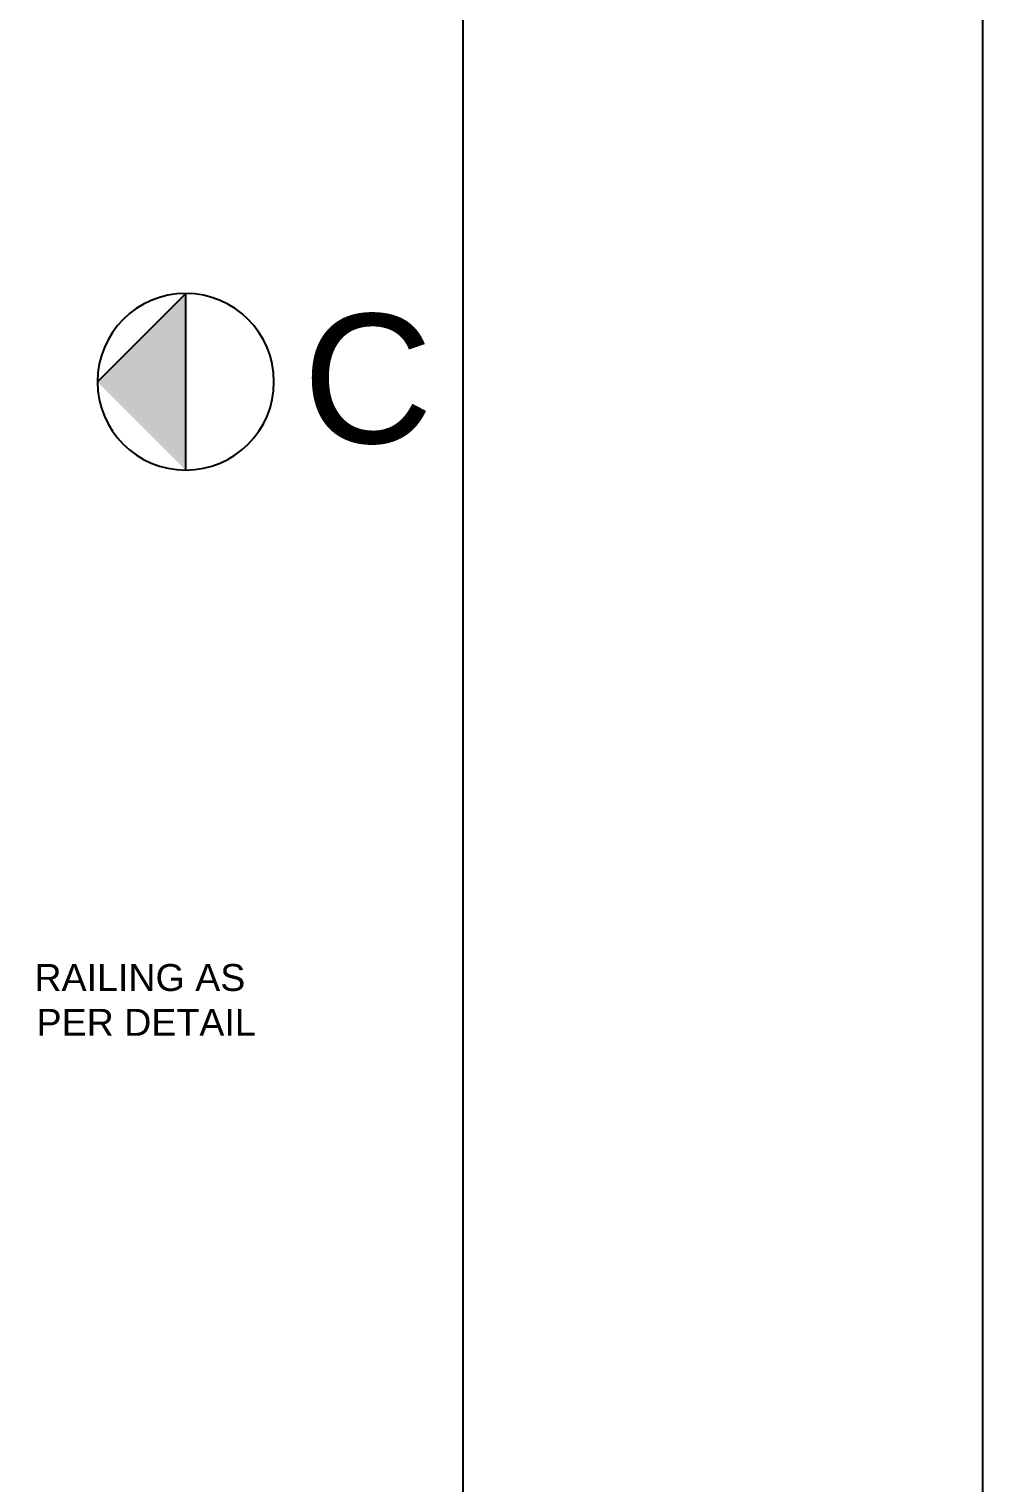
# Model space of a CAD drawing. Header units: metres. Extents: x 494 to 1845, y -666 to 1061.
# Drawn here: x 1414.74 to 1415.306, y 295.018 to 295.88 of the extents above; entities that cross this region are included whole.
import ezdxf
from ezdxf.enums import TextEntityAlignment as Align

# ---------------------------------------------------------------- set-up
doc = ezdxf.new("R2010")
doc.units = ezdxf.units.M
doc.header["$MEASUREMENT"] = 0
doc.linetypes.add('1', pattern=[0])
for name, color, linetype in [('COLUMN', 1, 'Continuous'), ('SHEET', 7, 'Continuous'), ('VDA_RAILING NOTE', 4, '1')]:
    doc.layers.add(name, color=color, linetype=linetype)
doc.styles.add('arial', font='arial.ttf', dxfattribs={"height": 0.3})
doc.styles.get("Standard").update_dxf_attribs({"font": 'arial.ttf'})

# ---------------------------------------------------------------- blocks, each defined once
blk = doc.blocks.new('RWRERE')
h = blk.add_hatch(color=251)
h.dxf.hatch_style = 1
h.paths.add_polyline_path([(0, 0.3826), (-0.3826, 0), (0.3826, 0)])
for p, q in [((-0.3826, 0), (0, 0.3826)), ((0.3826, 0), (-0.3826, 0))]:
    blk.add_line(p, q)
blk.add_circle((0, 0), 0.3826)
blk = doc.blocks.new('FDSAFSDF')
at = {"xscale": -1.072497202074923, "yscale": 1.072497202074923, "zscale": 1.072497202074923, "rotation": 89.9999999999999}
blk.add_blockref('RWRERE', (83.8608, 7.5029), dxfattribs=at)
at = {"insert": (85.0096, 7.2093), "char_height": 0.6, "width": 3.795522, "attachment_point": 9}
blk.add_mtext('C', dxfattribs=at)
at = {"layer": 'COLUMN', "style": 'arial'}
blk.add_attdef('SA2', text='', height=0.2, dxfattribs=at).set_placement((21.5367, 0.0231), align=Align.CENTER)
at = {"layer": 'VDA_RAILING NOTE', "insert": (84.1864, 4.4633), "char_height": 0.125, "width": 1.289392, "attachment_point": 9}
blk.add_mtext('\\pt0;RAILING AS  PER DETAIL', dxfattribs=at)

msp = doc.modelspace()

# ---------------------------------------------------------------- linework, layer by layer
at = {"layer": 'SHEET'}
for points in [[(1415.30583, 297.00353), (1397.96028, 297.00353), (1397.96028, 272.47197), (1415.30583, 272.47197)], [(1414.99771, 296.69541), (1398.26841, 296.69541), (1398.26841, 272.7801), (1414.99771, 272.7801)]]:
    msp.add_lwpolyline(points, close=True, dxfattribs=at)

# ---------------------------------------------------------------- block references
at = {"xscale": 0.1275773978688646, "yscale": 0.1275773978688646, "zscale": 0.1275773978688646}
msp.add_blockref('FDSAFSDF', (1404.13441, 294.71411), dxfattribs=at)

doc.saveas('drawing.dxf')
